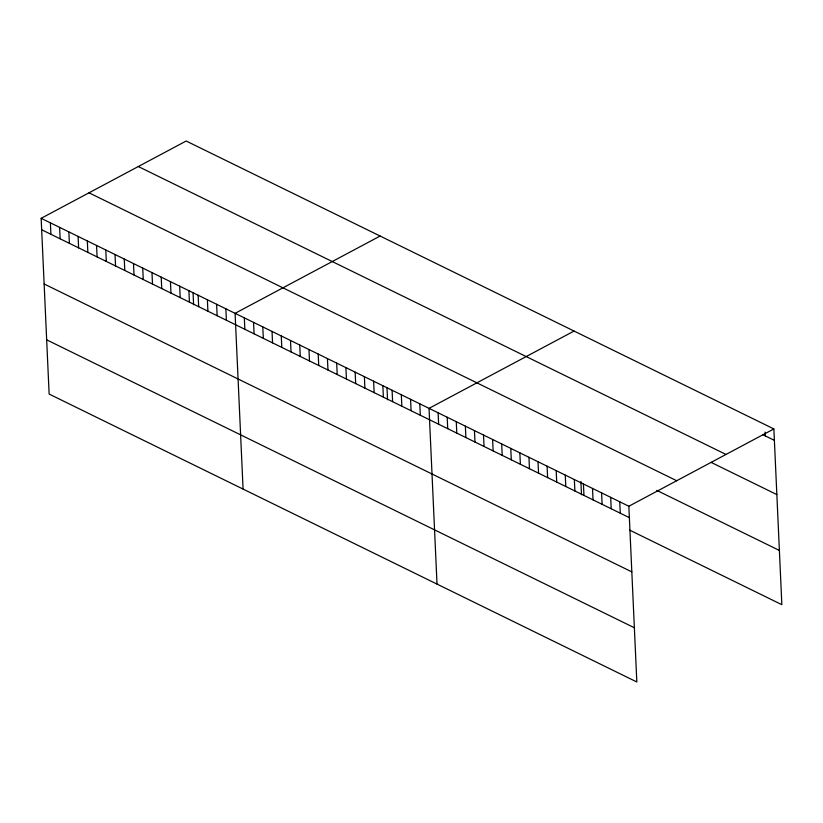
<?xml version="1.0" encoding="UTF-8"?>
<svg xmlns="http://www.w3.org/2000/svg" width="823" height="823" viewBox="0 0 823 823"><rect width="100%" height="100%" fill="white"/><g stroke="black" fill="none" stroke-linecap="round" stroke-linejoin="round"><path stroke-width="1.23" d="M41.15 218.321L628.844 506.238L636.827 681.979L49.133 394.063L41.15 218.321L186.173 141.021L773.867 428.937L781.85 604.679L629.718 530.146M380.113 236.036L235.09 313.337L243.073 489.078M574.053 331.052L429.03 408.352L437.013 584.083M628.844 506.238L773.867 428.937M763.034 434.801L774.392 440.356M138.315 166.534L726.009 454.45M711 462.331L776.85 494.582M89.007 192.819L676.701 480.725M656.775 490.385L779.391 550.453M41.664 229.751L629.369 517.657M44.133 283.976L631.827 571.882M46.664 339.837L634.368 627.754M765.133 432.106L765.308 435.912M619.76 501.793L620.285 513.213M610.687 497.339L611.201 508.758M601.603 492.884L602.117 504.314M592.519 488.44L593.033 499.859M583.435 483.986L583.949 495.415M580.884 481.476L581.491 494.736M574.351 479.542L574.876 490.961M565.267 475.087L565.792 486.516M556.183 470.643L556.708 482.062M547.1 466.188L547.624 477.618M538.026 461.744L538.54 473.163M528.942 457.29L529.456 468.719M519.858 452.845L520.373 464.265M510.774 448.391L511.289 459.82M501.691 443.947L502.205 455.366M492.607 439.492L493.131 450.922M483.523 435.048L484.047 446.467M474.439 430.594L474.964 442.023M465.365 426.149L465.88 437.569M456.281 421.695L456.796 433.124M447.198 417.251L447.712 428.67M438.114 412.796L438.628 424.215M419.792 403.826L420.316 415.245M410.564 399.299L411.078 410.718M401.326 394.773L401.84 406.202M392.087 390.246L392.612 401.675M386.995 387.674L387.54 399.721M382.849 385.73L383.374 397.149M373.621 381.203L374.136 392.622M364.383 376.677L364.898 388.096M355.145 372.15L355.67 383.58M345.917 367.624L346.432 379.053M336.679 363.108L337.193 374.527M327.441 358.581L327.966 370M318.203 354.055L318.727 365.474M308.975 349.528L309.489 360.958M299.737 345.002L300.251 356.431M290.498 340.485L291.023 351.905M281.271 335.959L281.785 347.378M272.032 331.432L272.547 342.852M262.794 326.906L263.319 338.335M253.556 322.39L254.081 333.809M244.328 317.863L244.843 329.282M225.852 308.81L226.376 320.24M216.624 304.284L217.138 315.713M207.386 299.767L207.9 311.187M198.148 295.241L198.672 306.66M193.055 292.659L193.6 304.716M188.909 290.714L189.434 302.134M179.681 286.188L180.196 297.617M170.443 281.661L170.958 293.091M161.205 277.145L161.73 288.564M151.977 272.619L152.492 284.038M142.739 268.092L143.253 279.511M133.501 263.566L134.026 274.995M124.263 259.039L124.787 270.469M115.035 254.523L115.549 265.942M105.797 249.997L106.311 261.416M96.558 245.47L97.083 256.889M87.331 240.944L87.845 252.373M78.092 236.417L78.607 247.846M68.854 231.901L69.379 243.32M59.616 227.374L60.141 238.793M50.388 222.848L50.903 234.267"/></g></svg>
